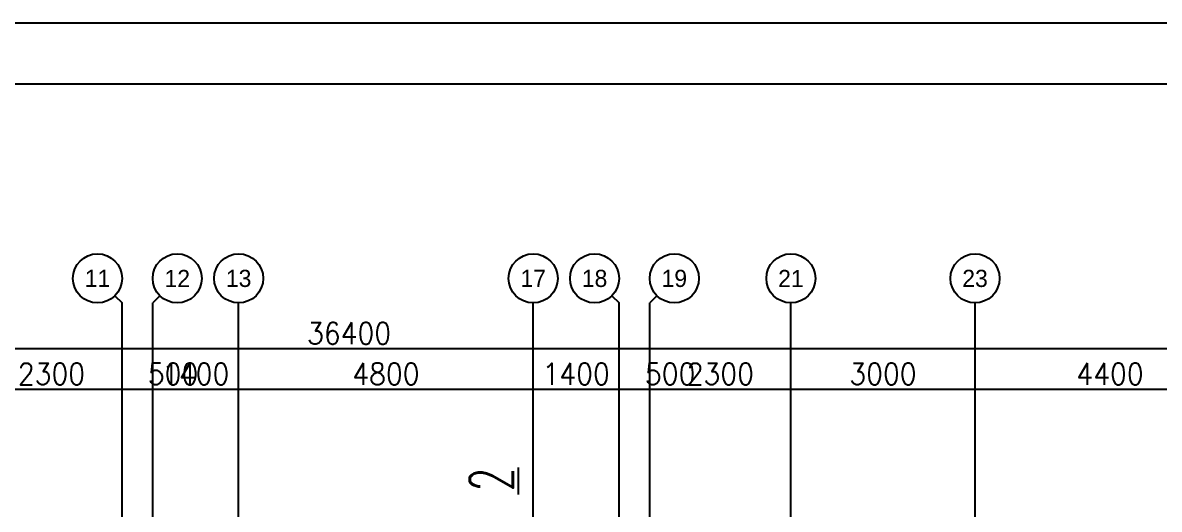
# Model space of a CAD drawing. Extents: x 628064 to 789462, y -248497 to 145317.
# Drawn here: x 682678 to 701198, y -41636 to -33706 of the extents above; entities that cross this region are included whole.
import ezdxf
from ezdxf.enums import TextEntityAlignment as Align

# ---------------------------------------------------------------- set-up
doc = ezdxf.new("R2010")
doc.units = 0
doc.header["$LTSCALE"] = 100
for name, color, linetype in [('AXIS', 3, 'Continuous'), ('dote', 253, 'Continuous'), ('PUB_TITLE', 4, 'Continuous')]:
    doc.layers.add(name, color=color, linetype=linetype)
doc.styles.add('cadreader_textstyle', font='cadreader_textstyle')
doc.styles.get("Standard").update_dxf_attribs({"font": 'standard'})
doc.dimstyles.get("Standard").update_dxf_attribs({"dimtxt": 351, "dimasz": 0.18, "dimexe": 0.18, "dimexo": 0.0625, "dimgap": 0.09, "dimtad": 0, "dimtoh": 1, "dimdec": 0, "dimzin": 0, "dimdsep": 46, "dimcen": 0.09, "dimadec": 0, "dimazin": 0, "dimtfac": 1, "dimtdec": 4, "dimtofl": 0, "dimtmove": 0, "dimatfit": 3, "dimfxl": 250, "dimtolj": 1, "dimtzin": 0, "dimarcsym": 0})

# ---------------------------------------------------------------- blocks, each defined once
blk = doc.blocks.new('A1tk')
at = {"layer": 'PUB_TITLE'}
for points in [[(-602684.8960158156, -92241.990762174), (-602684.8960158156, -32841.99076217401), (-518584.8960158156, -32841.99076217401), (-518584.8960158156, -92241.990762174)], [(-600184.8960158156, -91241.99076217401), (-519584.8960158155, -91241.99076217401), (-519584.8960158155, -33841.99076217401), (-600184.8960158156, -33841.99076217401)]]:
    blk.add_lwpolyline(points, close=True, dxfattribs=at)
blk = doc.blocks.new('*D260')
at = {"layer": 'AXIS', "color": 0, "linetype": 'ByBlock', "lineweight": -2}
for p, q in [((681996.1535309504, -40350.43898878863), (681996.1535309504, -39679.55842602776)), ((681996.1535309504, -39679.73842602776), (684296.1535305989, -39679.73842602776)), ((684296.1535305989, -40350.43898878863), (684296.1535305989, -39679.55842602776))]:
    blk.add_line(p, q, dxfattribs=at)
for points in [[(681996.1535309504, -39679.73842602776), (681996.3335309505, -39679.7084535324), (681996.3335309505, -39679.76839852312)], [(684296.1535305989, -39679.73842602776), (684295.9735305988, -39679.76839852312), (684295.9735305988, -39679.7084535324)]]:
    blk.add_solid(points, dxfattribs=at)
at = {"layer": 'AXIS', "color": 0, "linetype": 'Continuous', "lineweight": -2, "insert": (683146.1535307748, -39429.73842602776), "char_height": 351, "width": 912.5999999999997, "attachment_point": 5}
blk.add_mtext('2300', dxfattribs=at)
blk = doc.blocks.new('*D683')
at = {"layer": 'AXIS', "color": 0, "linetype": 'ByBlock', "lineweight": -2}
for p, q in [((684296.1535305989, -40350.43898878863), (684296.1535305989, -39679.55842602776)), ((684296.1535305989, -39679.73842602776), (684796.1535304922, -39679.73842602776)), ((684796.1535304922, -40350.43898878863), (684796.1535304922, -39679.55842602776))]:
    blk.add_line(p, q, dxfattribs=at)
for points in [[(684296.1535305989, -39679.73842602776), (684296.3335305989, -39679.7084535324), (684296.3335305989, -39679.76839852312)], [(684796.1535304922, -39679.73842602776), (684795.9735304922, -39679.76839852312), (684795.9735304922, -39679.7084535324)]]:
    blk.add_solid(points, dxfattribs=at)
at = {"layer": 'AXIS', "color": 0, "linetype": 'Continuous', "lineweight": -2, "insert": (685127.7435304922, -39429.73842602776), "char_height": 351, "width": 663.0000000000007, "attachment_point": 5}
blk.add_mtext('500', dxfattribs=at)
blk = doc.blocks.new('*D362')
at = {"layer": 'AXIS', "color": 0, "linetype": 'ByBlock', "lineweight": -2}
for p, q in [((684796.1535304922, -40350.43898878863), (684796.1535304922, -39679.55842602776)), ((684796.1535304922, -39679.73842602776), (686196.153530511, -39679.73842602776)), ((686196.153530511, -40350.43898878863), (686196.153530511, -39679.55842602776))]:
    blk.add_line(p, q, dxfattribs=at)
for points in [[(684796.1535304922, -39679.73842602776), (684796.3335304923, -39679.7084535324), (684796.3335304923, -39679.76839852312)], [(686196.153530511, -39679.73842602776), (686195.9735305109, -39679.76839852312), (686195.9735305109, -39679.7084535324)]]:
    blk.add_solid(points, dxfattribs=at)
at = {"layer": 'AXIS', "color": 0, "linetype": 'Continuous', "lineweight": -2, "insert": (685496.1535305015, -39429.73842602776), "char_height": 351, "width": 813.1499999999992, "attachment_point": 5}
blk.add_mtext('1400', dxfattribs=at)
blk = doc.blocks.new('*D30')
at = {"layer": 'AXIS', "color": 0, "linetype": 'ByBlock', "lineweight": -2}
for p, q in [((686196.153530511, -40350.43898878863), (686196.153530511, -39679.55842602776)), ((686196.153530511, -39679.73842602776), (690996.1535304923, -39679.73842602776)), ((690996.1535304923, -40350.43898878863), (690996.1535304923, -39679.55842602776))]:
    blk.add_line(p, q, dxfattribs=at)
for points in [[(686196.153530511, -39679.73842602776), (686196.333530511, -39679.7084535324), (686196.333530511, -39679.76839852312)], [(690996.1535304923, -39679.73842602776), (690995.9735304923, -39679.76839852312), (690995.9735304923, -39679.7084535324)]]:
    blk.add_solid(points, dxfattribs=at)
at = {"layer": 'AXIS', "color": 0, "linetype": 'Continuous', "lineweight": -2, "insert": (688596.1535305016, -39429.73842602776), "char_height": 351, "width": 924.2999999999987, "attachment_point": 5}
blk.add_mtext('4800', dxfattribs=at)
blk = doc.blocks.new('*D442')
at = {"layer": 'AXIS', "color": 0, "linetype": 'ByBlock', "lineweight": -2}
for p, q in [((690996.1535304923, -40350.43898878863), (690996.1535304923, -39679.55842602776)), ((690996.1535304923, -39679.73842602776), (692396.1535304923, -39679.73842602776)), ((692396.1535304923, -40350.43898878863), (692396.1535304923, -39679.55842602776))]:
    blk.add_line(p, q, dxfattribs=at)
for points in [[(690996.1535304923, -39679.73842602776), (690996.3335304924, -39679.7084535324), (690996.3335304924, -39679.76839852312)], [(692396.1535304923, -39679.73842602776), (692395.9735304923, -39679.76839852312), (692395.9735304923, -39679.7084535324)]]:
    blk.add_solid(points, dxfattribs=at)
at = {"layer": 'AXIS', "color": 0, "linetype": 'Continuous', "lineweight": -2, "insert": (691696.1535304922, -39429.73842602776), "char_height": 351, "width": 813.1499999999992, "attachment_point": 5}
blk.add_mtext('1400', dxfattribs=at)
blk = doc.blocks.new('*D112')
at = {"layer": 'AXIS', "color": 0, "linetype": 'ByBlock', "lineweight": -2}
for p, q in [((692396.1535304923, -40350.43898878863), (692396.1535304923, -39679.55842602776)), ((692396.1535304923, -39679.73842602776), (692896.1535306243, -39679.73842602776)), ((692896.1535306243, -40350.43898878863), (692896.1535306243, -39679.55842602776))]:
    blk.add_line(p, q, dxfattribs=at)
for points in [[(692396.1535304923, -39679.73842602776), (692396.3335304924, -39679.7084535324), (692396.3335304924, -39679.76839852312)], [(692896.1535306243, -39679.73842602776), (692895.9735306243, -39679.76839852312), (692895.9735306243, -39679.7084535324)]]:
    blk.add_solid(points, dxfattribs=at)
at = {"layer": 'AXIS', "color": 0, "linetype": 'Continuous', "lineweight": -2, "insert": (693227.7435306243, -39429.73842602776), "char_height": 351, "width": 663.0000000000007, "attachment_point": 5}
blk.add_mtext('500', dxfattribs=at)
blk = doc.blocks.new('*D534')
at = {"layer": 'AXIS', "color": 0, "linetype": 'ByBlock', "lineweight": -2}
for p, q in [((692896.1535306243, -40350.43898878863), (692896.1535306243, -39679.55842602776)), ((692896.1535306243, -39679.73842602776), (695196.1535298231, -39679.73842602776)), ((695196.1535298231, -40350.43898878863), (695196.1535298231, -39679.55842602776))]:
    blk.add_line(p, q, dxfattribs=at)
for points in [[(692896.1535306243, -39679.73842602776), (692896.3335306244, -39679.7084535324), (692896.3335306244, -39679.76839852312)], [(695196.1535298231, -39679.73842602776), (695195.973529823, -39679.76839852312), (695195.973529823, -39679.7084535324)]]:
    blk.add_solid(points, dxfattribs=at)
at = {"layer": 'AXIS', "color": 0, "linetype": 'Continuous', "lineweight": -2, "insert": (694046.1535302238, -39429.73842602776), "char_height": 351, "width": 912.5999999999997, "attachment_point": 5}
blk.add_mtext('2300', dxfattribs=at)
blk = doc.blocks.new('*D201')
at = {"layer": 'AXIS', "color": 0, "linetype": 'ByBlock', "lineweight": -2}
for p, q in [((695196.1535298231, -40350.43898878863), (695196.1535298231, -39679.55842602776)), ((695196.1535298231, -39679.73842602776), (698196.1535302663, -39679.73842602776)), ((698196.1535302663, -40350.43898878863), (698196.1535302663, -39679.55842602776))]:
    blk.add_line(p, q, dxfattribs=at)
for points in [[(695196.1535298231, -39679.73842602776), (695196.3335298231, -39679.7084535324), (695196.3335298231, -39679.76839852312)], [(698196.1535302663, -39679.73842602776), (698195.9735302662, -39679.76839852312), (698195.9735302662, -39679.7084535324)]]:
    blk.add_solid(points, dxfattribs=at)
at = {"layer": 'AXIS', "color": 0, "linetype": 'Continuous', "lineweight": -2, "insert": (696696.1535300447, -39429.73842602776), "char_height": 351, "width": 912.5999999999997, "attachment_point": 5}
blk.add_mtext('3000', dxfattribs=at)
blk = doc.blocks.new('*D124')
at = {"layer": 'AXIS', "color": 0, "linetype": 'ByBlock', "lineweight": -2}
for p, q in [((698196.1535302663, -40350.43898878863), (698196.1535302663, -39679.55842602776)), ((698196.1535302663, -39679.73842602776), (702596.1535294612, -39679.73842602776)), ((702596.1535294612, -40350.43898878863), (702596.1535294612, -39679.55842602776))]:
    blk.add_line(p, q, dxfattribs=at)
for points in [[(698196.1535302663, -39679.73842602776), (698196.3335302663, -39679.7084535324), (698196.3335302663, -39679.76839852312)], [(702596.1535294612, -39679.73842602776), (702595.9735294612, -39679.76839852312), (702595.9735294612, -39679.7084535324)]]:
    blk.add_solid(points, dxfattribs=at)
at = {"layer": 'AXIS', "color": 0, "linetype": 'Continuous', "lineweight": -2, "insert": (700396.1535298639, -39429.73842602776), "char_height": 351, "width": 930.1499999999987, "attachment_point": 5}
blk.add_mtext('4400', dxfattribs=at)
blk = doc.blocks.new('*D245')
at = {"layer": 'AXIS', "color": 0, "linetype": 'ByBlock', "lineweight": -2}
for p, q in [((669796.15352975, -39688.92738103069), (669796.15352975, -39018.04681826982)), ((669796.15352975, -39018.22681826982), (706196.1535302888, -39018.22681826982)), ((706196.1535302888, -39688.92738103069), (706196.1535302888, -39018.04681826982))]:
    blk.add_line(p, q, dxfattribs=at)
for points in [[(669796.15352975, -39018.22681826982), (669796.33352975, -39018.19684577446), (669796.33352975, -39018.25679076518)], [(706196.1535302888, -39018.22681826982), (706195.9735302888, -39018.25679076518), (706195.9735302888, -39018.19684577446)]]:
    blk.add_solid(points, dxfattribs=at)
at = {"layer": 'AXIS', "color": 0, "linetype": 'Continuous', "lineweight": -2, "insert": (687996.1535300195, -38768.22681826982), "char_height": 351, "width": 1162.199999999998, "attachment_point": 5}
blk.add_mtext('36400', dxfattribs=at)

msp = doc.modelspace()

# ---------------------------------------------------------------- linework, layer by layer
msp.add_lwpolyline([(690752.5755065354, -40956.31141737309), (690752.5755065354, -41397.43166814066)])
at = {"layer": 'AXIS'}
for p, q in [((684178.9962430735, -38155.5891550484), (684296.1535305989, -38272.74644257379)), ((684296.1535305989, -41525.30589323927), (684296.1535305989, -38272.74644257379)), ((684913.3108180176, -38155.5891550484), (684796.1535304922, -38272.74644257379)), ((684796.1535304922, -41525.30589323927), (684796.1535304922, -38272.74644257379)), ((686196.153530511, -41525.30589323927), (686196.153530511, -38272.74644257379)), ((690996.1535304923, -41525.30589323927), (690996.1535304923, -38272.74644257379)), ((692278.9962429669, -38155.5891550484), (692396.1535304923, -38272.74644257379)), ((692396.1535304923, -41525.30589323927), (692396.1535304923, -38272.74644257379)), ((693013.3108181498, -38155.5891550484), (692896.1535306243, -38272.74644257379)), ((692896.1535306243, -41525.30589323927), (692896.1535306243, -38272.74644257379)), ((695196.1535298231, -41525.30589323927), (695196.1535298231, -38272.74644257379)), ((698196.1535302663, -41525.30589323927), (698196.1535302663, -38272.74644257379))]:
    msp.add_line(p, q, dxfattribs=at)
at = {"layer": 'AXIS', "linetype": 'Continuous'}
for centre in [(683896.153530599, -37872.74644257379), (685196.1535304922, -37872.74644257379), (686196.153530511, -37872.74644257379), (690996.1535304923, -37872.74644257379), (691996.1535304922, -37872.74644257379), (693296.1535306245, -37872.74644257379), (695196.1535298231, -37872.74644257379), (698196.1535302663, -37872.74644257379)]:
    msp.add_circle(centre, 400, dxfattribs=at)
at = {"layer": 'dote', "color": 253, "linetype": 'Continuous'}
for p, q in [((684295.9869858309, -54155.22161029585), (684296.1535305989, -41525.30589323927)), ((684796.1355105152, -46655.31347433052), (684796.1535304922, -41525.30589323927)), ((686196.1080446946, -51155.31023183785), (686196.153530511, -41525.30589323921)), ((690996.0741298108, -51155.51272963732), (690996.1535304923, -41525.30589323927)), ((692396.1461916674, -46655.31633535348), (692396.1535304923, -41525.30589323927)), ((692896.261202269, -54155.07841967238), (692896.1535306243, -41525.30589323927)), ((695196.1355105151, -51155.31023183785), (695196.1535298231, -41525.30589323927)), ((698196.1535302663, -61677.81723508058), (698196.1535302659, -41525.30589323921))]:
    msp.add_line(p, q, dxfattribs=at)

# ---------------------------------------------------------------- block references
msp.add_blockref('A1tk', (1260590.741645003, -864.3783710898132))

# ---------------------------------------------------------------- texts
at = {"width": 0.7}
msp.add_text('2', height=700, rotation=90, dxfattribs=at).set_placement((690666.0437054194, -41340.13202533792))
at = {"layer": 'AXIS', "color": 7, "style": 'cadreader_textstyle'}
for s, p in [('11', (683896.153530599, -37872.74644257379)), ('12', (685196.1535304922, -37872.74644257379)), ('13', (686196.153530511, -37872.74644257379)), ('17', (690996.1535304923, -37872.74644257379)), ('18', (691996.1535304922, -37872.74644257379)), ('19', (693296.1535306245, -37872.74644257379)), ('21', (695196.1535298231, -37872.74644257379)), ('23', (698196.1535302663, -37872.74644257379))]:
    msp.add_text(s, height=280, dxfattribs=at).set_placement(p, align=Align.MIDDLE)

# ---------------------------------------------------------------- dimensions: what is measured, and where the dimension line sits
at = {"layer": 'AXIS'}
dim = msp.add_aligned_dim(p1=(669796.15352975, -39688.98988103069), p2=(706196.1535302888, -39688.98988103069), distance=670.7630627608742, dimstyle='Standard', dxfattribs=at)
dim.commit()
dim.dimension.update_dxf_attribs({"geometry": '*D245', "text_midpoint": (687996.1535300195, -38768.22681826982)})
for base, p1, p2, picture, middle in [((684296.1535305989, -39679.73842602776), (681996.1535309504, -40350.50148878863), (684296.1535305989, -40350.50148878863), '*D260', (683146.1535307748, -39429.73842602776)), ((684796.1535304922, -39679.73842602776), (684296.1535305989, -40350.50148878863), (684796.1535304922, -40350.50148878863), '*D683', (684546.1535305455, -39429.73842602776)), ((686196.153530511, -39679.73842602776), (684796.1535304922, -40350.50148878863), (686196.153530511, -40350.50148878863), '*D362', (685496.1535305015, -39429.73842602776)), ((690996.1535304923, -39679.73842602776), (686196.153530511, -40350.50148878863), (690996.1535304923, -40350.50148878863), '*D30', (688596.1535305016, -39429.73842602776)), ((692396.1535304923, -39679.73842602776), (690996.1535304923, -40350.50148878863), (692396.1535304923, -40350.50148878863), '*D442', (691696.1535304922, -39429.73842602776)), ((692896.1535306243, -39679.73842602776), (692396.1535304923, -40350.50148878863), (692896.1535306243, -40350.50148878863), '*D112', (692646.1535305583, -39429.73842602776)), ((695196.1535298231, -39679.73842602776), (692896.1535306243, -40350.50148878863), (695196.1535298231, -40350.50148878863), '*D534', (694046.1535302238, -39429.73842602776)), ((698196.1535302663, -39679.73842602776), (695196.1535298231, -40350.50148878863), (698196.1535302663, -40350.50148878863), '*D201', (696696.1535300447, -39429.73842602776)), ((702596.1535294612, -39679.73842602776), (698196.1535302663, -40350.50148878863), (702596.1535294612, -40350.50148878863), '*D124', (700396.1535298639, -39429.73842602776))]:
    dim = msp.add_linear_dim(base=base, p1=p1, p2=p2, angle=180, dimstyle='Standard', dxfattribs=at)
    dim.commit()
    dim.dimension.update_dxf_attribs({"geometry": picture, "text_midpoint": middle})

doc.saveas('drawing.dxf')
